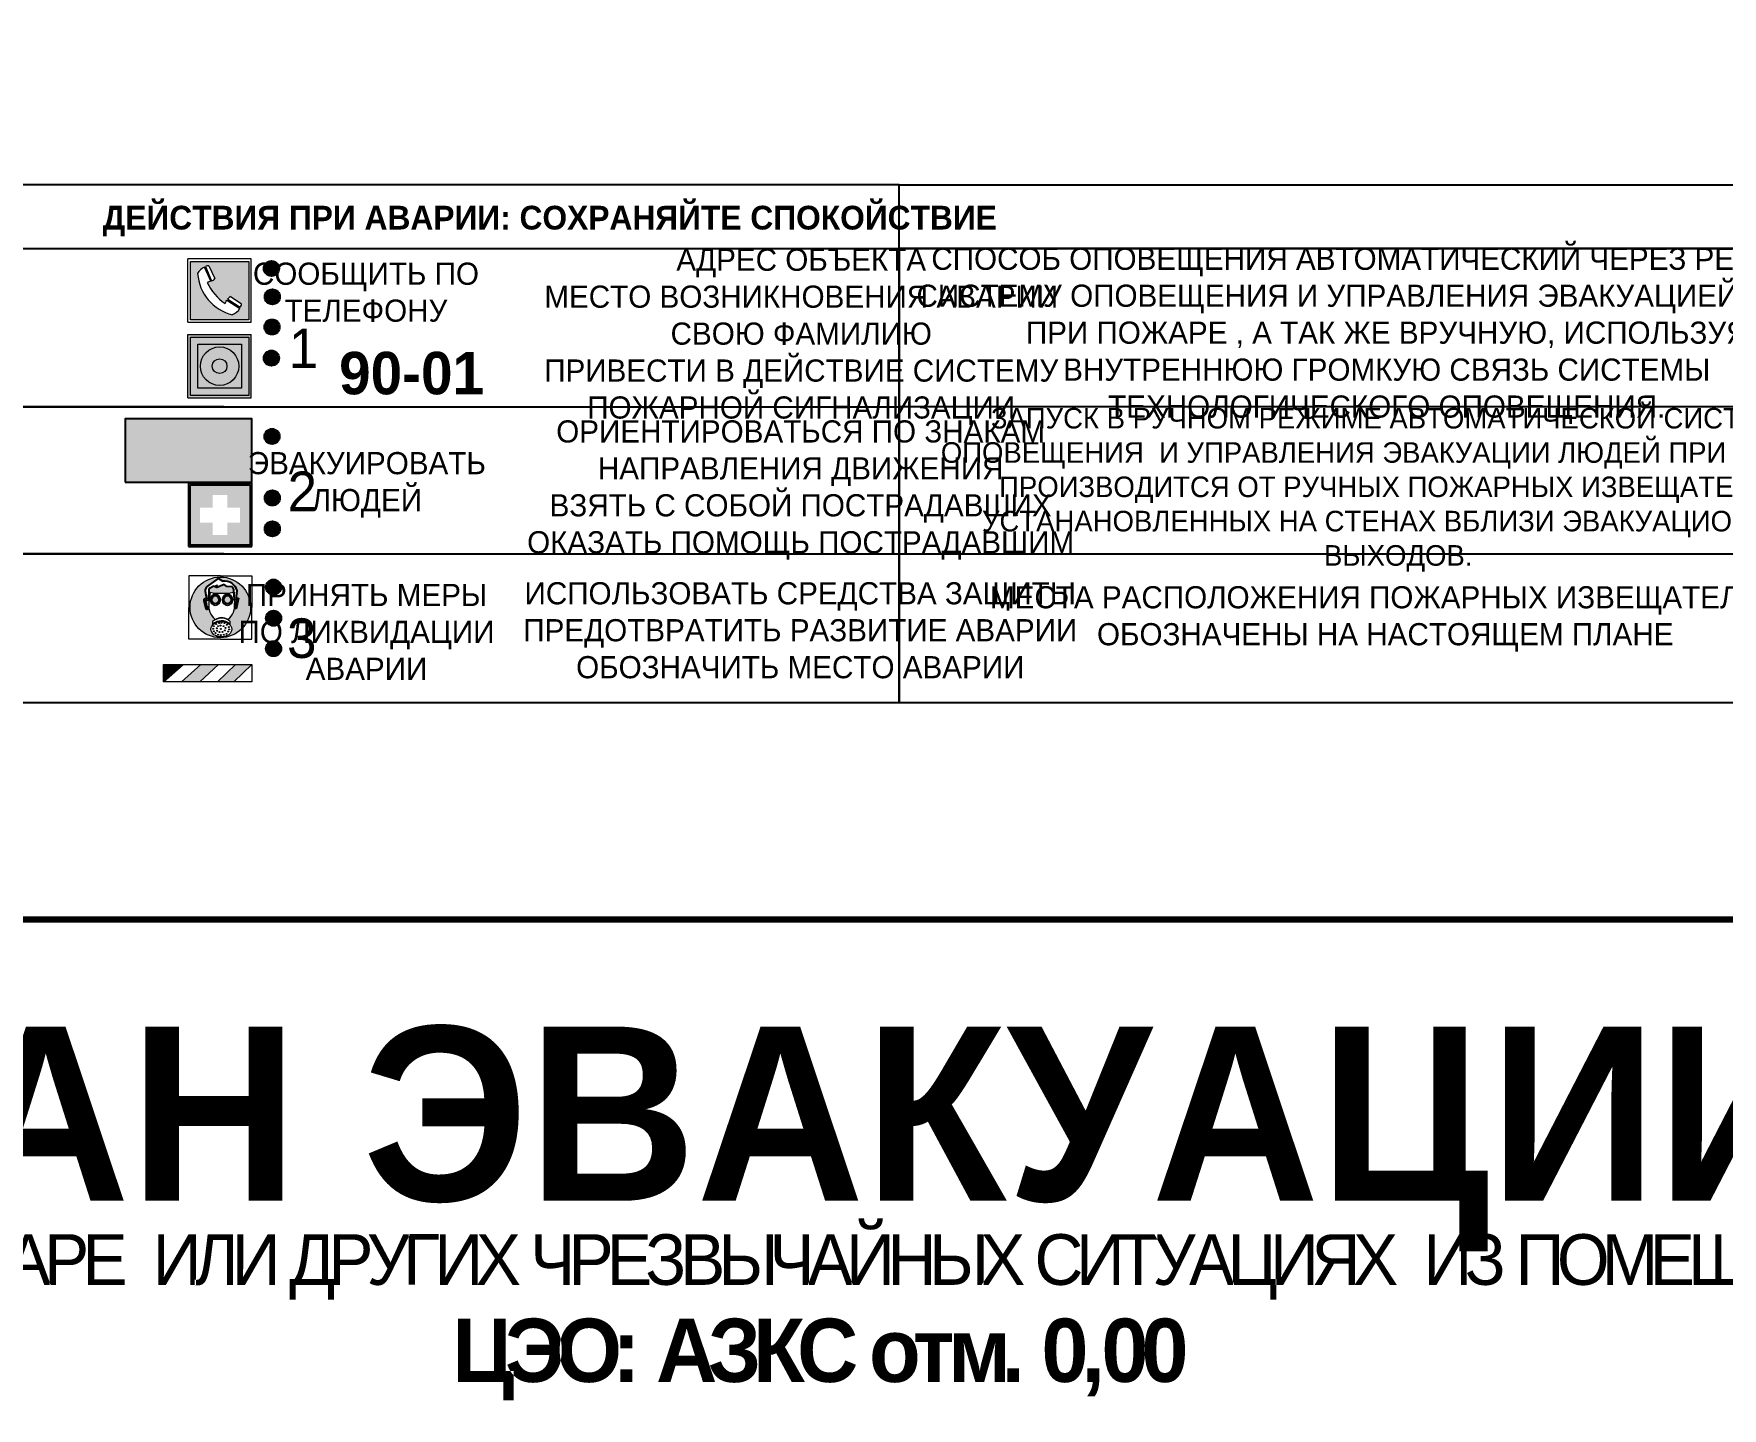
# Model space of a CAD drawing. Header units: millimetres. Extents: x 13114 to 67229, y 22859 to 38520.
# Drawn here: x 28366 to 28579.4, y 25399.4 to 25573 of the extents above; entities that cross this region are included whole.
import ezdxf

# ---------------------------------------------------------------- set-up
doc = ezdxf.new("R2010")
doc.units = ezdxf.units.MM
doc.styles.add('обычный', font='arial.ttf')

# ---------------------------------------------------------------- blocks, each defined once
blk = doc.blocks.new('A$C38D26F80')
h = blk.add_hatch(color=5)
h.dxf.hatch_style = 1
h.paths.add_polyline_path([(-8.77, -4.48, 1), (-0.19, -4.48, 1)])
h.paths.add_polyline_path([(-6.75, -3.58), (-6.75, -3.31), (-6.62, -3.22), (-6.5, -3.22), (-6.42, -3.3), (-6.39, -3.28), (-6.59, -2.23), (-6.59, -2.01), (-6.38, -1.58), (-4.76, -0.4), (-4.13, -0.79, -0.362848), (-2.1, -2.1, -0.201049), (-2.17, -2.48, 0.085434), (-2.26, -3.13), (-1.9, -3.16), (-2.25, -4.7), (-2.4, -4.59), (-2.43, -4.34), (-2.36, -4.34), (-2.14, -3.34), (-2.47, -3.42), (-2.58, -1.95), (-2.77, -1.58), (-3.58, -1.52), (-3.92, -1.26), (-5.05, -1.73), (-4.87, -1.39), (-5.41, -1.6), (-5.41, -1.46), (-6.13, -1.87), (-6.18, -3.5), (-6.56, -3.47), (-6.37, -4.59), (-6.16, -4.43), (-6.16, -4.66), (-6.36, -4.79), (-6.37, -4.8), (-6.51, -4.76)], flags=16)
h.paths.add_polyline_path([(-6.51, -4.76), (-6.36, -4.79), (-6.37, -4.8)], flags=0)
h.paths.add_polyline_path([(-5.92, -2.34, 0.089508), (-2.67, -2.35), (-2.48, -3.88, -0.268602), (-3.4, -6.18, 0.262449), (-5.2, -6.18, -0.268602), (-6.11, -3.88)], flags=16)
edge = h.paths.add_edge_path(flags=16)
edge.add_ellipse((-5.19, -3.41), major_axis=(0, 0.842), ratio=0.848992, start_angle=0, end_angle=360)
edge = h.paths.add_edge_path(flags=0)
edge.add_ellipse((-5.19, -3.39), major_axis=(0, 0.665), ratio=0.853798, start_angle=0, end_angle=360)
edge = h.paths.add_edge_path(flags=0)
edge.add_ellipse((-5.19, -3.4), major_axis=(0, 0.528), ratio=0.864094, start_angle=0, end_angle=360)
edge = h.paths.add_edge_path(flags=16)
edge.add_ellipse((-3.47, -3.4), major_axis=(0, 0.842), ratio=0.848992, start_angle=0, end_angle=360)
h.paths.add_polyline_path([(-3.13, -6.45), (-3.13, -6.84, 0.383174), (-5.57, -6.85), (-5.57, -6.49, -0.369952)], flags=16)
edge = h.paths.add_edge_path(flags=0)
edge.add_ellipse((-3.47, -3.39), major_axis=(0, 0.665), ratio=0.853798, start_angle=0, end_angle=360)
edge = h.paths.add_edge_path(flags=0)
edge.add_ellipse((-3.47, -3.4), major_axis=(0, 0.528), ratio=0.864094, start_angle=0, end_angle=360)
edge = h.paths.add_edge_path(flags=16)
edge.add_ellipse((-4.34, -7.57), major_axis=(-1.48, 0), ratio=0.744955, start_angle=0, end_angle=360)
h.paths.add_polyline_path([(-5.01, -6.85, -1), (-5.15, -6.85, -1)], flags=0)
h.paths.add_polyline_path([(-5.33, -7.14, -1), (-5.47, -7.14, -1)], flags=0)
h.paths.add_polyline_path([(-4.61, -6.71, -1), (-4.74, -6.71, -1)], flags=16)
h.paths.add_polyline_path([(-5.43, -7.51, -1), (-5.57, -7.51, -1)], flags=0)
h.paths.add_polyline_path([(-4.26, -6.67, -1), (-4.4, -6.67, -1)], flags=16)
h.paths.add_polyline_path([(-4.74, -7.14, -1), (-4.88, -7.14, -1)], flags=0)
h.paths.add_polyline_path([(-4.93, -7.43, -1), (-5.07, -7.43, -1)], flags=0)
h.paths.add_polyline_path([(-4.41, -7.07, -1), (-4.54, -7.07, -1)], flags=0)
h.paths.add_polyline_path([(-5.33, -7.87, -1), (-5.46, -7.87, -1)], flags=0)
h.paths.add_polyline_path([(-3.8, -6.71, -1), (-3.94, -6.71, -1)], flags=16)
h.paths.add_polyline_path([(-4.85, -7.78, -1), (-4.98, -7.78, -1)], flags=0)
h.paths.add_polyline_path([(-3.96, -7.14, -1), (-4.1, -7.14, -1)], flags=0)
h.paths.add_polyline_path([(-4.33, -7.53, -1), (-4.47, -7.53, -1)], flags=0)
h.paths.add_polyline_path([(-5.09, -8.12, -1), (-5.23, -8.12, -1)], flags=0)
h.paths.add_polyline_path([(-3.5, -6.94, -1), (-3.64, -6.94, -1)], flags=0)
h.paths.add_polyline_path([(-4.54, -7.97, -1), (-4.68, -7.97, -1)], flags=0)
h.paths.add_polyline_path([(-3.66, -7.39, -1), (-3.8, -7.39, -1)], flags=0)
h.paths.add_polyline_path([(-4.73, -8.35, -1), (-4.86, -8.35, -1)], flags=0)
h.paths.add_polyline_path([(-4.09, -7.96, -1), (-4.23, -7.96, -1)], flags=0)
h.paths.add_polyline_path([(-3.77, -7.74, -1), (-3.91, -7.74, -1)], flags=0)
h.paths.add_polyline_path([(-3.22, -7.27, -1), (-3.35, -7.27, -1)], flags=0)
h.paths.add_polyline_path([(-4.34, -8.4, -1), (-4.47, -8.4, -1)], flags=0)
h.paths.add_polyline_path([(-3.16, -7.61, -1), (-3.3, -7.61, -1)], flags=0)
h.paths.add_polyline_path([(-3.9, -8.35, -1), (-4.04, -8.35, -1)], flags=0)
h.paths.add_polyline_path([(-3.32, -7.91, -1), (-3.46, -7.91, -1)], flags=0)
h.paths.add_polyline_path([(-3.55, -8.23, -1), (-3.69, -8.23, -1)], flags=0)
at = {"color": 5, "lineweight": 5}
for p, q in [((-4.48, 0), (-8.96, 0)), ((-8.96, 0), (-8.96, -4.48)), ((-4.48, 0), (0, 0)), ((0, 0), (0, -4.48)), ((-6.59, -2.01), (-6.38, -1.58)), ((-6.59, -2.23), (-6.59, -2.01)), ((-6.39, -3.28), (-6.59, -2.23)), ((-6.38, -1.58), (-4.76, -0.4)), ((-6.13, -1.87), (-6.18, -3.5)), ((-5.41, -1.46), (-6.13, -1.87)), ((-5.92, -2.34), (-6.11, -3.88)), ((-4.87, -1.39), (-5.41, -1.6)), ((-5.41, -1.6), (-5.41, -1.46)), ((-3.92, -1.26), (-5.05, -1.73)), ((-5.05, -1.73), (-4.87, -1.39)), ((-4.76, -0.4), (-4.13, -0.79)), ((-3.58, -1.52), (-3.92, -1.26)), ((-2.77, -1.58), (-3.58, -1.52)), ((-2.58, -1.95), (-2.77, -1.58)), ((-2.67, -2.34), (-2.48, -3.88)), ((-2.47, -3.42), (-2.58, -1.95)), ((-8.96, -8.96), (-8.96, -4.48)), ((-6.75, -3.31), (-6.62, -3.22)), ((-6.75, -3.58), (-6.75, -3.31)), ((-6.51, -4.76), (-6.75, -3.58)), ((-6.62, -3.22), (-6.5, -3.22)), ((-6.18, -3.5), (-6.56, -3.47)), ((-6.56, -3.47), (-6.37, -4.59)), ((-6.37, -4.8), (-6.51, -4.76)), ((-6.5, -3.22), (-6.42, -3.3)), ((-6.42, -3.3), (-6.39, -3.28)), ((-6.37, -4.59), (-6.16, -4.43)), ((-6.16, -4.66), (-6.37, -4.8)), ((-6.16, -4.43), (-6.16, -4.66)), ((-2.14, -3.34), (-2.47, -3.42)), ((-2.43, -4.34), (-2.4, -4.59)), ((-2.43, -4.34), (-2.36, -4.34)), ((-2.4, -4.59), (-2.25, -4.7)), ((-2.36, -4.34), (-2.14, -3.34)), ((-1.9, -3.16), (-2.26, -3.13)), ((-2.25, -4.7), (-1.9, -3.16)), ((0, -8.96), (0, -4.48)), ((-5.57, -6.49), (-5.57, -6.85)), ((-3.13, -6.45), (-3.13, -6.84)), ((-4.48, -8.96), (-8.96, -8.96)), ((-4.48, -8.96), (0, -8.96))]:
    blk.add_line(p, q, dxfattribs=at)
at = {"color": 5}
for p, q in [((-6.59, -2.01), (-6.38, -1.58)), ((-6.59, -2.23), (-6.59, -2.01)), ((-6.39, -3.28), (-6.59, -2.23)), ((-6.38, -1.58), (-4.76, -0.4)), ((-6.13, -1.87), (-6.18, -3.5)), ((-5.41, -1.46), (-6.13, -1.87)), ((-4.87, -1.39), (-5.41, -1.6)), ((-5.41, -1.6), (-5.41, -1.46)), ((-3.92, -1.26), (-5.05, -1.73)), ((-5.05, -1.73), (-4.87, -1.39)), ((-4.76, -0.4), (-4.13, -0.79)), ((-3.58, -1.52), (-3.92, -1.26)), ((-2.77, -1.58), (-3.58, -1.52)), ((-2.58, -1.95), (-2.77, -1.58)), ((-2.47, -3.42), (-2.58, -1.95)), ((-6.75, -3.31), (-6.62, -3.22)), ((-6.75, -3.58), (-6.75, -3.31)), ((-6.51, -4.76), (-6.75, -3.58)), ((-6.62, -3.22), (-6.5, -3.22)), ((-6.18, -3.5), (-6.56, -3.47)), ((-6.56, -3.47), (-6.37, -4.59)), ((-6.37, -4.8), (-6.51, -4.76)), ((-6.36, -4.79), (-6.51, -4.76)), ((-6.5, -3.22), (-6.42, -3.3)), ((-6.42, -3.3), (-6.39, -3.28)), ((-6.37, -4.59), (-6.16, -4.43)), ((-6.16, -4.66), (-6.37, -4.8)), ((-6.16, -4.66), (-6.36, -4.79)), ((-6.16, -4.43), (-6.16, -4.66)), ((-2.14, -3.34), (-2.47, -3.42)), ((-2.4, -4.59), (-2.43, -4.34)), ((-2.43, -4.34), (-2.36, -4.34)), ((-2.25, -4.7), (-2.4, -4.59)), ((-2.36, -4.34), (-2.14, -3.34)), ((-2.26, -3.13), (-1.9, -3.16)), ((-1.9, -3.16), (-2.25, -4.7))]:
    blk.add_line(p, q, dxfattribs=at)
at = {"color": 5, "lineweight": 5}
for centre, radius in [((-4.48, -4.48), 4.29), ((-5.4, -7.14), 0.0678), ((-5.08, -6.85), 0.0678), ((-4.81, -7.14), 0.0678), ((-4.67, -6.71), 0.0678), ((-4.47, -7.07), 0.0678), ((-4.33, -6.67), 0.0678), ((-4.03, -7.14), 0.0678), ((-3.87, -6.71), 0.0678), ((-3.57, -6.94), 0.0678), ((-5.5, -7.51), 0.0678), ((-5.4, -7.87), 0.0678), ((-5.16, -8.12), 0.0678), ((-5, -7.43), 0.0678), ((-4.91, -7.78), 0.0678), ((-4.79, -8.35), 0.0678), ((-4.61, -7.97), 0.0678), ((-4.4, -7.53), 0.0678), ((-4.4, -8.4), 0.0678), ((-4.16, -7.96), 0.0678), ((-3.97, -8.35), 0.0678), ((-3.84, -7.74), 0.0678), ((-3.73, -7.39), 0.0678), ((-3.62, -8.23), 0.0678), ((-3.39, -7.91), 0.0678), ((-3.28, -7.27), 0.0678), ((-3.23, -7.61), 0.0678)]:
    blk.add_circle(centre, radius, dxfattribs=at)
for centre, radius, start, end in [((-4.28, 6.66), 9.15, 259.6987, 280.1569), ((-2.6, -2.2), 0.513, 326.4781, 11.7739), ((-3.66, -4.24), 2.47, 171.573, 231.7124), ((-4.93, -4.24), 2.47, 308.2876, 8.427), ((-0.47, -3.05), 1.79, 161.5846, 182.4584), ((-4.33, -7.88), 1.87, 50.358, 131.5662), ((-4.34, -8.2), 1.82, 48.4943, 132.3565), ((-4.3, -7.78), 1.83, 60.5889, 119.4111)]:
    blk.add_arc(centre, radius, start, end, dxfattribs=at)
at = {"color": 5}
for centre, radius, start, end in [((-3.89, -2.66), 1.88, 17.387, 97.1599), ((-2.6, -2.2), 0.511, 326.3906, 11.8614), ((-0.35, -3.07), 1.91, 162.2553, 181.7878)]:
    blk.add_arc(centre, radius, start, end, dxfattribs=at)
at = {"color": 5, "lineweight": 5}
for centre, major_axis, ratio in [((-5.19, -3.41), (0, 0.842), 0.848992), ((-5.19, -3.39), (0, 0.665), 0.853798), ((-5.19, -3.4), (0, 0.528), 0.864094), ((-3.47, -3.4), (0, 0.842), 0.848992), ((-3.47, -3.39), (0, 0.665), 0.853798), ((-3.47, -3.4), (0, 0.528), 0.864094), ((-4.34, -7.57), (-1.48, 0), 0.744955)]:
    blk.add_ellipse(centre, major_axis=major_axis, ratio=ratio, dxfattribs=at)
blk = doc.blocks.new('A$C47DD6509')
at = {"lineweight": 5}
for points in [[(-8.69, 0), (-11.19, 0), (-11.19, -2.22)], [(-4.22, 0), (-6.45, 0), (-8.91, -2.22), (-6.61, -2.22)], [(0, 0), (-2.09, 0), (-4.36, -2.22), (-2.29, -2.22)]]:
    blk.add_hatch(color=242, dxfattribs=at).paths.add_polyline_path(points)
at = {"color": 242, "lineweight": 5}
for p, q in [((-11.19, -2.22), (-8.69, 0)), ((-11.19, -2.22), (-11.19, 0)), ((-11.19, 0), (-8.69, 0)), ((-11.19, 0), (0, 0)), ((-8.91, -2.22), (-6.45, 0)), ((-6.61, -2.22), (-4.22, 0)), ((-4.36, -2.22), (-2.09, 0)), ((-2.29, -2.22), (0, 0)), ((0, 0), (0, -2.22)), ((0, -2.22), (-11.19, -2.22))]:
    blk.add_line(p, q, dxfattribs=at)
blk = doc.blocks.new('A$C32E8229D')
at = {"true_color": 0xffffff}
blk.add_hatch(color=7, dxfattribs=at).paths.add_polyline_path([(0, 0), (0, -8), (16, -8), (16, 0)])
h = blk.add_hatch(color=126)
h.paths.add_polyline_path([(0.2, -0.2), (15.8, -0.2), (15.8, -7.8), (0.2, -7.8)])
h.paths.add_polyline_path([(13.49, -2.05), (12.08, -2.05), (11.37, -2.63, 0.162397), (11.29, -2.84), (11.29, -3.63), (10.35, -3.63), (10.35, -4.05), (11.68, -4.05), (11.68, -3.48), (12.26, -4.28), (11.29, -5.1), (11.29, -6.78), (11.85, -6.78), (11.85, -5.44), (12.8, -4.64), (12.8, -5.94), (14.46, -5.94), (14.46, -5.39), (13.45, -5.39), (13.45, -3.97), (12.46, -2.59), (13.15, -2.59), (13.69, -3.34), (14.18, -3)], flags=16)
h.paths.add_polyline_path([(10.74, -1.82, 1), (11.8, -1.82, 1)], flags=16)
h.paths.add_polyline_path([(9.39, -3.59), (5.99, -3.59), (6.56, -3.03), (5.91, -3.03), (5.1, -3.83), (5.91, -4.64), (6.56, -4.64), (5.99, -4.09), (9.39, -4.09)], flags=16)
h.paths.add_polyline_path([(4.29, -1.08), (1.72, -1.08), (1.72, -6.6), (4.29, -6.6)], flags=16)
at = {"color": 126}
blk.add_lwpolyline([(16, -8), (0, -8), (0, 0), (16, 0)], close=True, dxfattribs=at)
blk = doc.blocks.new('A$C18900ED3')
h = blk.add_hatch(color=126)
h.paths.add_polyline_path([(-0.18, -0.18), (-7.02, -0.18), (-7.02, -7.02), (-0.18, -7.02)])
h.paths.add_polyline_path([(-5.89, -4.46), (-5.89, -2.77), (-4.46, -2.77), (-4.46, -1.31), (-2.77, -1.31), (-2.77, -2.77), (-1.33, -2.77), (-1.33, -4.46), (-2.77, -4.46), (-2.77, -5.89), (-4.46, -5.89), (-4.46, -4.46)], flags=16)
at = {"color": 126}
for p, q in [((-7.2, 0), (-7.2, -7.2)), ((0, 0), (-7.2, 0)), ((0, -7.2), (0, 0)), ((-7.02, -7.02), (-7.02, -0.18)), ((-7.02, -0.18), (-0.18, -0.18)), ((-0.18, -0.18), (-0.18, -7.02)), ((-7.2, -7.2), (0, -7.2)), ((-0.18, -7.02), (-7.02, -7.02))]:
    blk.add_line(p, q, dxfattribs=at)
blk = doc.blocks.new('A$C456E1F9C')
at = {"lineweight": 5}
h = blk.add_hatch(color=242, dxfattribs=at)
h.paths.add_polyline_path([(0.51, -1.47), (0.51, -13.26), (12.29, -13.26), (12.29, -1.47)])
h.paths.add_polyline_path([(5.42, -4.95, -0.254479), (4.78, -5.4), (3.52, -2.53, -0.209735), (4.23, -2.4)], flags=16)
h.paths.add_polyline_path([(8.53, -8.6), (10.87, -10.17), (10.54, -10.76), (8.03, -9.13, -0.192251)], flags=16)
h.paths.add_polyline_path([(4.61, -5.49, 0.005518), (3.87, -5.72, 0.128647), (7.49, -10.01, 0.00809), (7.83, -9.33), (10.47, -10.97, -0.16736), (8.99, -12.25, -0.327862), (1.95, -3.95, -0.166952), (3.36, -2.62)], flags=16)
at = {"color": 242, "lineweight": 5}
for p, q in [((0, -13.77), (0, -0.97)), ((12.8, -0.97), (0, -0.97)), ((4.61, -5.49), (3.36, -2.62)), ((3.52, -2.53), (4.78, -5.4)), ((4.23, -2.4), (5.42, -4.95)), ((12.8, -13.77), (12.8, -0.97)), ((7.83, -9.33), (10.47, -10.97)), ((8.03, -9.13), (10.54, -10.76)), ((10.81, -10.12), (8.53, -8.6)), ((10.8, -10.3), (10.81, -10.12)), ((10.54, -10.76), (10.8, -10.3)), ((0, -13.77), (12.8, -13.77))]:
    blk.add_line(p, q, dxfattribs=at)
blk.add_lwpolyline([(0.51, -1.47), (12.29, -1.47), (12.29, -13.26), (0.51, -13.26)], close=True, dxfattribs=at)
for centre, radius, start, end in [((4.59, -5.34), 2.99, 114.2845, 152.1974), ((4.02, -3.27), 0.891, 76.3284, 123.7092), ((11.12, -3.31), 9.19, 183.9915, 256.6009), ((14.98, -39.1), 35.17, 107.1487, 108.4135), ((13.86, -0.94), 11.08, 205.5536, 234.8762), ((4.68, -4.59), 0.824, 276.9621, 334.0723), ((-13.31, 0.8), 23.44, 332.5487, 334.4027), ((8.94, -9.5), 0.989, 114.4092, 157.9388), ((7.87, -9.46), 3, 291.9291, 329.9329)]:
    blk.add_arc(centre, radius, start, end, dxfattribs=at)
blk = doc.blocks.new('A$C54414219')
at = {"true_color": 0xffffff}
h = blk.add_hatch(color=7, dxfattribs=at)
h.paths.add_polyline_path([(2.39, -9.45), (2.39, -18.3), (11.23, -18.3), (11.23, -9.45)], flags=0)
h.paths.add_polyline_path([(10.71, -13.87, -1), (2.92, -13.87, -1)], flags=0)
h.paths.add_polyline_path([(8.3, -13.87, -1), (5.33, -13.87, -1)], flags=0)
h.paths.add_polyline_path([(0.41, -7.47), (0.41, -20.27), (13.21, -20.27), (13.21, -7.47)])
h.paths.add_polyline_path([(0.92, -19.77), (12.71, -19.77), (12.71, -7.98), (0.92, -7.98)], flags=16)
h.paths.add_polyline_path([(11.23, -9.45), (11.23, -18.3), (2.39, -18.3), (2.39, -9.45)], flags=0)
at = {"lineweight": 5}
h = blk.add_hatch(color=242, dxfattribs=at)
h.paths.add_polyline_path([(12.71, -7.98), (0.92, -7.98), (0.92, -19.77), (12.71, -19.77)])
h.paths.add_polyline_path([(11.23, -18.3), (2.39, -18.3), (2.39, -9.45), (11.23, -9.45)], flags=16)
h.paths.add_polyline_path([(10.71, -13.87, -1), (2.92, -13.87, -1)], flags=0)
h.paths.add_polyline_path([(8.3, -13.87, -1), (5.33, -13.87, -1)], flags=0)
at = {"true_color": 0xffffff}
h = blk.add_hatch(color=7, dxfattribs=at)
h.paths.add_polyline_path([(2.39, -9.45), (2.39, -18.3), (11.23, -18.3), (11.23, -9.45)])
h.paths.add_polyline_path([(10.71, -13.87, -1), (2.92, -13.87, -1)], flags=16)
h.paths.add_polyline_path([(8.3, -13.87, -1), (5.33, -13.87, -1)], flags=0)
at = {"lineweight": 5}
h = blk.add_hatch(color=242, dxfattribs=at)
h.paths.add_polyline_path([(2.92, -13.87, 1), (10.71, -13.87, 1)])
h.paths.add_polyline_path([(8.3, -13.87, -1), (5.33, -13.87, -1)], flags=16)
at = {"color": 242, "lineweight": 5}
for p, q in [((0.41, -20.27), (0.41, -7.47)), ((0.41, -7.47), (13.21, -7.47)), ((0.41, -7.47), (13.21, -7.47)), ((13.21, -20.27), (13.21, -7.47)), ((0.41, -20.27), (13.21, -20.27))]:
    blk.add_line(p, q, dxfattribs=at)
for points in [[(0.92, -7.98), (12.71, -7.98), (12.71, -19.77), (0.92, -19.77)], [(2.39, -9.45), (11.23, -9.45), (11.23, -18.3), (2.39, -18.3)]]:
    blk.add_lwpolyline(points, close=True, dxfattribs=at)
for radius in [3.89, 1.49]:
    blk.add_circle((6.81, -13.87), radius, dxfattribs=at)

msp = doc.modelspace()

# ---------------------------------------------------------------- hatches: boundary and pattern name
at = {"lineweight": 0}
h = msp.add_hatch(color=256, dxfattribs=at)
h.dxf.hatch_style = 1
h.paths.add_polyline_path([(28397.04, 25543.35, 1), (28395.11, 25543.35, 1)])
h = msp.add_hatch(color=256, dxfattribs=at)
h.dxf.hatch_style = 1
h.paths.add_polyline_path([(28397.14, 25539.77, 1), (28395.21, 25539.77, 1)])
h = msp.add_hatch(color=256, dxfattribs=at)
h.dxf.hatch_style = 1
h.paths.add_polyline_path([(28397.11, 25535.96, 1), (28395.17, 25535.96, 1)])
h = msp.add_hatch(color=256, dxfattribs=at)
h.dxf.hatch_style = 1
h.paths.add_polyline_path([(28397.02, 25532.03, 1), (28395.09, 25532.03, 1)])
h = msp.add_hatch(color=256, dxfattribs=at)
h.dxf.hatch_style = 1
h.paths.add_polyline_path([(28397.11, 25522.14, 1), (28395.18, 25522.14, 1)])
h = msp.add_hatch(color=256, dxfattribs=at)
h.dxf.hatch_style = 1
h.paths.add_polyline_path([(28397.15, 25514.36, 1), (28395.22, 25514.36, 1)])
h = msp.add_hatch(color=256, dxfattribs=at)
h.dxf.hatch_style = 1
h.paths.add_polyline_path([(28397.14, 25510.46, 1), (28395.21, 25510.46, 1)])
h = msp.add_hatch(color=256, dxfattribs=at)
h.dxf.hatch_style = 1
h.paths.add_polyline_path([(28397.3, 25503.1, 1), (28395.37, 25503.1, 1)])
h = msp.add_hatch(color=256, dxfattribs=at)
h.dxf.hatch_style = 1
h.paths.add_polyline_path([(28397.29, 25499.16, 1), (28395.36, 25499.16, 1)])
h = msp.add_hatch(color=256, dxfattribs=at)
h.dxf.hatch_style = 1
h.paths.add_polyline_path([(28397.3, 25495.32, 1), (28395.36, 25495.32, 1)])

# ---------------------------------------------------------------- linework, layer by layer
at = {"color": 6, "lineweight": 100}
for points in [[(28162.5, 25461.11), (28762.5, 25461.11), (28762.5, 25856.11), (28162.5, 25856.11)], [(28162.5, 25066.11), (28762.5, 25066.11), (28762.5, 25461.11), (28162.5, 25461.11)]]:
    msp.add_lwpolyline(points, close=True, dxfattribs=at)
for points in [[(28331.63, 25545.88), (28475.4, 25545.88), (28475.4, 25553.94), (28331.63, 25553.94)], [(28475.4, 25553.94), (28597.11, 25553.94), (28597.11, 25488.49), (28475.4, 25488.49)], [(28475.4, 25553.94), (28597.11, 25553.94), (28597.11, 25545.88), (28475.4, 25545.88)], [(28331.63, 25545.88), (28475.4, 25545.88), (28475.4, 25488.49), (28331.63, 25488.49)], [(28475.4, 25545.88), (28597.11, 25545.88), (28597.11, 25525.89), (28475.4, 25525.89)], [(28597.11, 25525.89), (28475.4, 25525.89), (28475.4, 25507.32), (28597.11, 25507.32)]]:
    msp.add_lwpolyline(points, close=True)
for points in [[(28390.05, 25525.89), (28331.63, 25525.89), (28475.4, 25525.89)], [(28390.05, 25507.32), (28331.63, 25507.32), (28475.4, 25507.32)]]:
    msp.add_lwpolyline(points)
for centre in [(28396.07, 25543.35), (28396.18, 25539.77), (28396.14, 25535.96), (28396.06, 25532.03), (28396.14, 25522.14), (28396.18, 25514.36), (28396.18, 25510.46), (28396.33, 25503.1), (28396.33, 25499.16), (28396.33, 25495.32)]:
    msp.add_circle(centre, 0.966)

# ---------------------------------------------------------------- block references
for name, p, xscale, yscale, zscale in [('A$C456E1F9C', (28385.52, 25545.17), 0.625, 0.625, 0.625), ('A$C54414219', (28385.26, 25539.68), 0.625, 0.625, 0.625), ('A$C18900ED3', (28393.58, 25516.21), 1.111111111007631, 1.111111111007631, 1.111111111007631), ('A$C38D26F80', (28393.61, 25504.54), 0.8928571427240968, 0.8928571427240968, 0.8928571427240968)]:
    msp.add_blockref(name, p, dxfattribs=dict(xscale=xscale, yscale=yscale, zscale=zscale))
at = {"xscale": -1}
msp.add_blockref('A$C32E8229D', (28393.58, 25524.36), dxfattribs=at)
at = {"color": 242, "true_color": 0xc1121c}
msp.add_blockref('A$C47DD6509', (28393.61, 25493.33), dxfattribs=at)

# ---------------------------------------------------------------- texts
at = {"lineweight": 0, "style": 'обычный'}
for s, insert, char_height, width, attachment_point in [('{\\fProxima Nova Rg|b1|i0|c204|p2;ДЕЙСТВИЯ ПРИ АВАРИИ: СОХРАНЯЙТЕ СПОКОЙСТВИЕ\\H1.6644x; }', (28431.24, 25549.34), 3, 175.1736, 5), ('\\pi-8.4,l8.4,t8.4;{\\fProxima Nova Rg|b0|i0|c204|p2;АДРЕС ОБЪЕКТА\\PМЕСТО ВОЗНИКНОВЕНИЯ АВАРИИ\\PСВОЮ ФАМИЛИЮ\\PПРИВЕСТИ В ДЕЙСТВИЕ СИСТЕМУ \\PПОЖАРНОЙ СИГНАЛИЗАЦИИ}', (28463.02, 25534.72), 2.8, 126.6484, 5), ('{\\fProxima Nova Rg|b0|i0|c204|p2;СПОСОБ ОПОВЕЩЕНИЯ АВТОМАТИЧЕСКИЙ ЧЕРЕЗ РЕЧЕВУЮ СИСТЕМУ ОПОВЕЩЕНИЯ И УПРАВЛЕНИЯ ЭВАКУАЦИЕЙ ЛЮДЕЙ ПРИ ПОЖАРЕ , А ТАК ЖЕ ВРУЧНУЮ, ИСПОЛЬЗУЯ ВНУТРЕННЮЮ ГРОМКУЮ СВЯЗЬ СИСТЕМЫ ТЕХНОЛОГИЧЕСКОГО ОПОВЕЩЕНИЯ.}', (28537.02, 25534.84), 2.8, 118.5618, 5), ('{\\fProxima Nova Rg|b0|i0|c204|p2;СООБЩИТЬ ПО \\PТЕЛЕФОНУ}', (28408.01, 25540.34), 2.8, 126.6484, 5), ('{\\fProxima Nova Rg|b0|i0|c204|p2;1\\H1.1667x; }', (28400.12, 25533.27), 5, 126.6484, 5), ('{\\fProxima Nova Rg|b1|i0|c204|p2;\\H1.0714x;90-01\\fProxima Nova Rg|b0|i0|c204|p2;\\H0.93331x; \\H1.3449x; }', (28413.78, 25530.1), 5, 126.6484, 5), ('{\\fProxima Nova Rg|b0|i0|c204|p2;\\P\\pt7.8;ЗАПУСК В РУЧНОМ РЕЖИМЕ АВТОМАТИЧЕСКОЙ СИСТЕМЫ ОПОВЕЩЕНИЯ  И УПРАВЛЕНИЯ ЭВАКУАЦИИ ЛЮДЕЙ ПРИ ПОЖАРЕ ПРОИЗВОДИТСЯ ОТ РУЧНЫХ ПОЖАРНЫХ ИЗВЕЩАТЕЛЕЙ, УСТАНАНОВЛЕННЫХ НА СТЕНАХ ВБЛИЗИ ЭВАКУАЦИОННЫХ ВЫХОДОВ. }', (28538.47, 25517.56), 2.6, 121.7868, 5), ('\\pi-8.4,l8.4,t8.4;{\\fProxima Nova Rg|b0|i0|c204|p2;ОРИЕНТИРОВАТЬСЯ ПО ЗНАКАМ \\PНАПРАВЛЕНИЯ ДВИЖЕНИЯ\\PВЗЯТЬ С СОБОЙ ПОСТРАДАВШИХ\\PОКАЗАТЬ ПОМОЩЬ ПОСТРАДАВШИМ}', (28462.95, 25515.36), 2.8, 126.6484, 5), ('{\\fProxima Nova Rg|b0|i0|c204|p2;ЭВАКУИРОВАТЬ \\PЛЮДЕЙ}', (28408.12, 25516.02), 2.8, 126.6484, 5), ('{\\fProxima Nova Rg|b0|i0|c204|p2;2\\H1.1967x; }', (28399.97, 25515.19), 5, 126.6484, 5), ('{\\fProxima Nova Rg|b0|i0|c204|p2;ПРИНЯТЬ МЕРЫ \\PПО ЛИКВИДАЦИИ \\PАВАРИИ}', (28408.08, 25497.44), 2.8, 126.6484, 5), ('\\pi-8.4,l8.4,t8.4;{\\fProxima Nova Rg|b0|i0|c204|p2;ИСПОЛЬЗОВАТЬ СРЕДСТВА ЗАЩИТЫ \\PПРЕДОТВРАТИТЬ РАЗВИТИЕ АВАРИИ\\PОБОЗНАЧИТЬ МЕСТО АВАРИИ}', (28462.9, 25497.63), 2.8, 126.6484, 5), ('\\pt8.4;{\\fProxima Nova Rg|b0|i0|c204|p2;\\PМЕСТА РАСПОЛОЖЕНИЯ ПОЖАРНЫХ ИЗВЕЩАТЕЛЕЙ ОБОЗНАЧЕНЫ НА НАСТОЯЩЕМ ПЛАНЕ}', (28536.83, 25501.41), 2.8, 118.5618, 5), ('{\\fProxima Nova Rg|b0|i0|c204|p2;3\\H1.1967x; }', (28399.9, 25496.61), 5, 126.6484, 5), ('{\\fProxima Nova Rg|b1|i0|c204|p2;ПЛАН ЭВАКУАЦИИ}', (28315.14, 25447.57), 22, 493.8901, 1)]:
    msp.add_mtext(s, dxfattribs=dict(at, insert=insert, char_height=char_height, width=width, attachment_point=attachment_point))
at = {"color": 0, "lineweight": 0, "insert": (28465.01, 25421.52), "char_height": 8, "width": 449.2158, "attachment_point": 5, "style": 'обычный'}
msp.add_mtext('{\\fArial Black|b1|i0|c204|p34;\\H2x;\\T0.85;  \\fArial Narrow|b0|i0|c204|p34;\\H0.8x;\\W0.9;\\P\\fProxima Nova Rg|b0|i0|c204|p2;\\H0.5x;\\W1;\\C256;ПРИ ПОЖАРЕ  ИЛИ ДРУГИХ ЧРЕЗВЫЧАЙНЫХ СИТУАЦИЯХ  ИЗ ПОМЕЩЕНИЙ \\fProxima Nova Rg|b1|i0|c204|p2;\\H1.25x;\\PЦЭО: АЗКС отм. 0,00}', dxfattribs=at)

doc.saveas('drawing.dxf')
